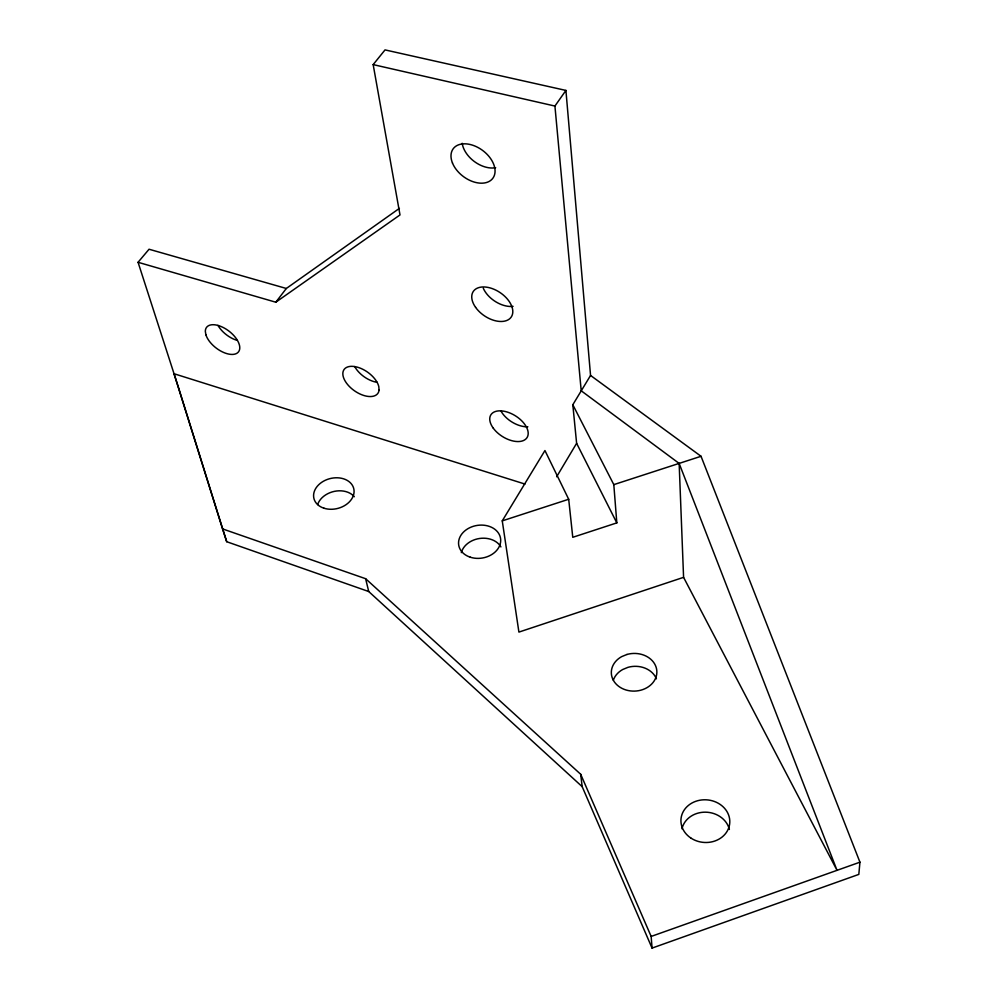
<?xml version="1.0" encoding="UTF-8"?>
<svg xmlns="http://www.w3.org/2000/svg" width="998" height="998" viewBox="0 0 998 998"><rect width="100%" height="100%" fill="white"/><g stroke="black" fill="none" stroke-linecap="round" stroke-linejoin="round"><path stroke-width="1.5" d="M399.4 208.37L286.326 288.472L149.051 249.238L138.061 262.287L275.81 302.207L399.998 214.932L373.165 64.608L385.028 49.9L565.916 90.419L590.554 375.448L701.033 456.286L859.939 862.185L858.816 874.398L652.056 948.1L582.171 786.649L580.686 774.261L365.617 578.703L222.554 528.903L174.026 373.726L524.973 484.067M556.647 476.757L576.619 443.312L572.815 404.751L590.554 375.448M565.916 90.419L554.925 106.05L581.21 390.792L679.151 463.421L683.58 577.343L518.91 632.096L502.256 520.869L544.945 450.535L568.698 499.262L572.765 537.298L616.814 522.89L613.807 484.629L572.815 404.751M275.81 302.207L286.326 288.472M652.056 948.1L651.158 936.436L859.939 862.185M502.256 520.869L568.698 499.262M613.807 484.629L701.033 456.286M373.165 64.608L554.925 106.05M222.554 528.903L226.708 541.714L368.736 591.54L582.171 786.649M683.58 577.343L837.023 870.331L679.151 463.421M576.619 443.312L616.814 522.89M580.686 774.261L651.158 936.436M138.061 262.287L178.23 386.737L226.708 541.714M365.617 578.703L368.736 591.54M461.326 552.643A21.008 16.467 -9.3 0 1 479.614 538.471A21.008 16.467 -9.3 0 1 500.909 546.916M613.321 680.212A22.58 18.775 -2 0 1 622.702 669.508L627.967 667.338A22.58 18.775 -2 0 1 656.422 678.827M317.638 504.564A20.359 15.382 -14.2 0 1 334.255 491.39A20.359 15.382 -14.2 0 1 354.315 496.73M495.669 167.714A24.538 16.305 36.8 0 1 462.199 143.288M527.855 426.782A21.245 12.3 32.1 0 1 501.008 411.076M236.988 340.318A20.022 10.691 37.6 0 1 217.951 325.373M377.306 382.359A20.559 11.489 35.2 0 1 354.702 366.553M513.084 306.361A22.742 14.109 33.9 0 1 483.281 288.247M681.971 828.777A24.226 21.232 5.2 0 1 705.536 812.172A24.226 21.232 5.2 0 1 729.388 829.463M626.956 654.463L621.642 656.647A22.779 18.837 -2.1 0 0 622.078 688.42A22.779 18.837 -2.1 0 0 656.709 674.236A22.779 18.837 -2.1 0 0 626.956 654.463M205.9 334.804L205.326 331.336A20.135 10.616 37.5 0 1 229.864 331.823A20.135 10.616 37.5 0 1 233.594 354.352A20.135 10.616 37.5 0 1 205.9 334.804M379.078 390.031L378.778 386.5A20.684 11.402 35.1 0 0 350.273 366.391A20.684 11.402 35.1 0 0 352.219 389.095A20.684 11.402 35.1 0 0 379.078 390.031M470.332 557.221A21.183 16.504 -9.3 0 0 500.659 539.307A21.183 16.504 -9.3 0 0 467.887 528.703A21.183 16.504 -9.3 0 0 470.332 557.221M452.468 163.011A24.713 16.218 36.8 0 0 490.205 180.788A24.713 16.218 36.8 0 0 476.42 146.706A24.713 16.218 36.8 0 0 452.468 163.011M493.262 428.154A21.37 12.213 32.1 0 0 526.433 438.421A21.37 12.213 32.1 0 0 507.196 412.024A21.37 12.213 32.1 0 0 493.262 428.154M323.963 508.207A20.521 15.407 -14.1 0 0 354.078 491.141A20.521 15.407 -14.1 0 0 323.427 481.236A20.521 15.407 -14.1 0 0 323.963 508.207M475.584 307.334A22.892 14.022 33.9 0 0 510.988 317.376A22.892 14.022 33.9 0 0 490.243 287.948A22.892 14.022 33.9 0 0 475.584 307.334M690.778 837.983A24.451 21.332 4.8 0 0 729.638 824.099A24.451 21.332 4.8 0 0 695.668 801.344A24.451 21.332 4.8 0 0 690.778 837.983"/></g></svg>
